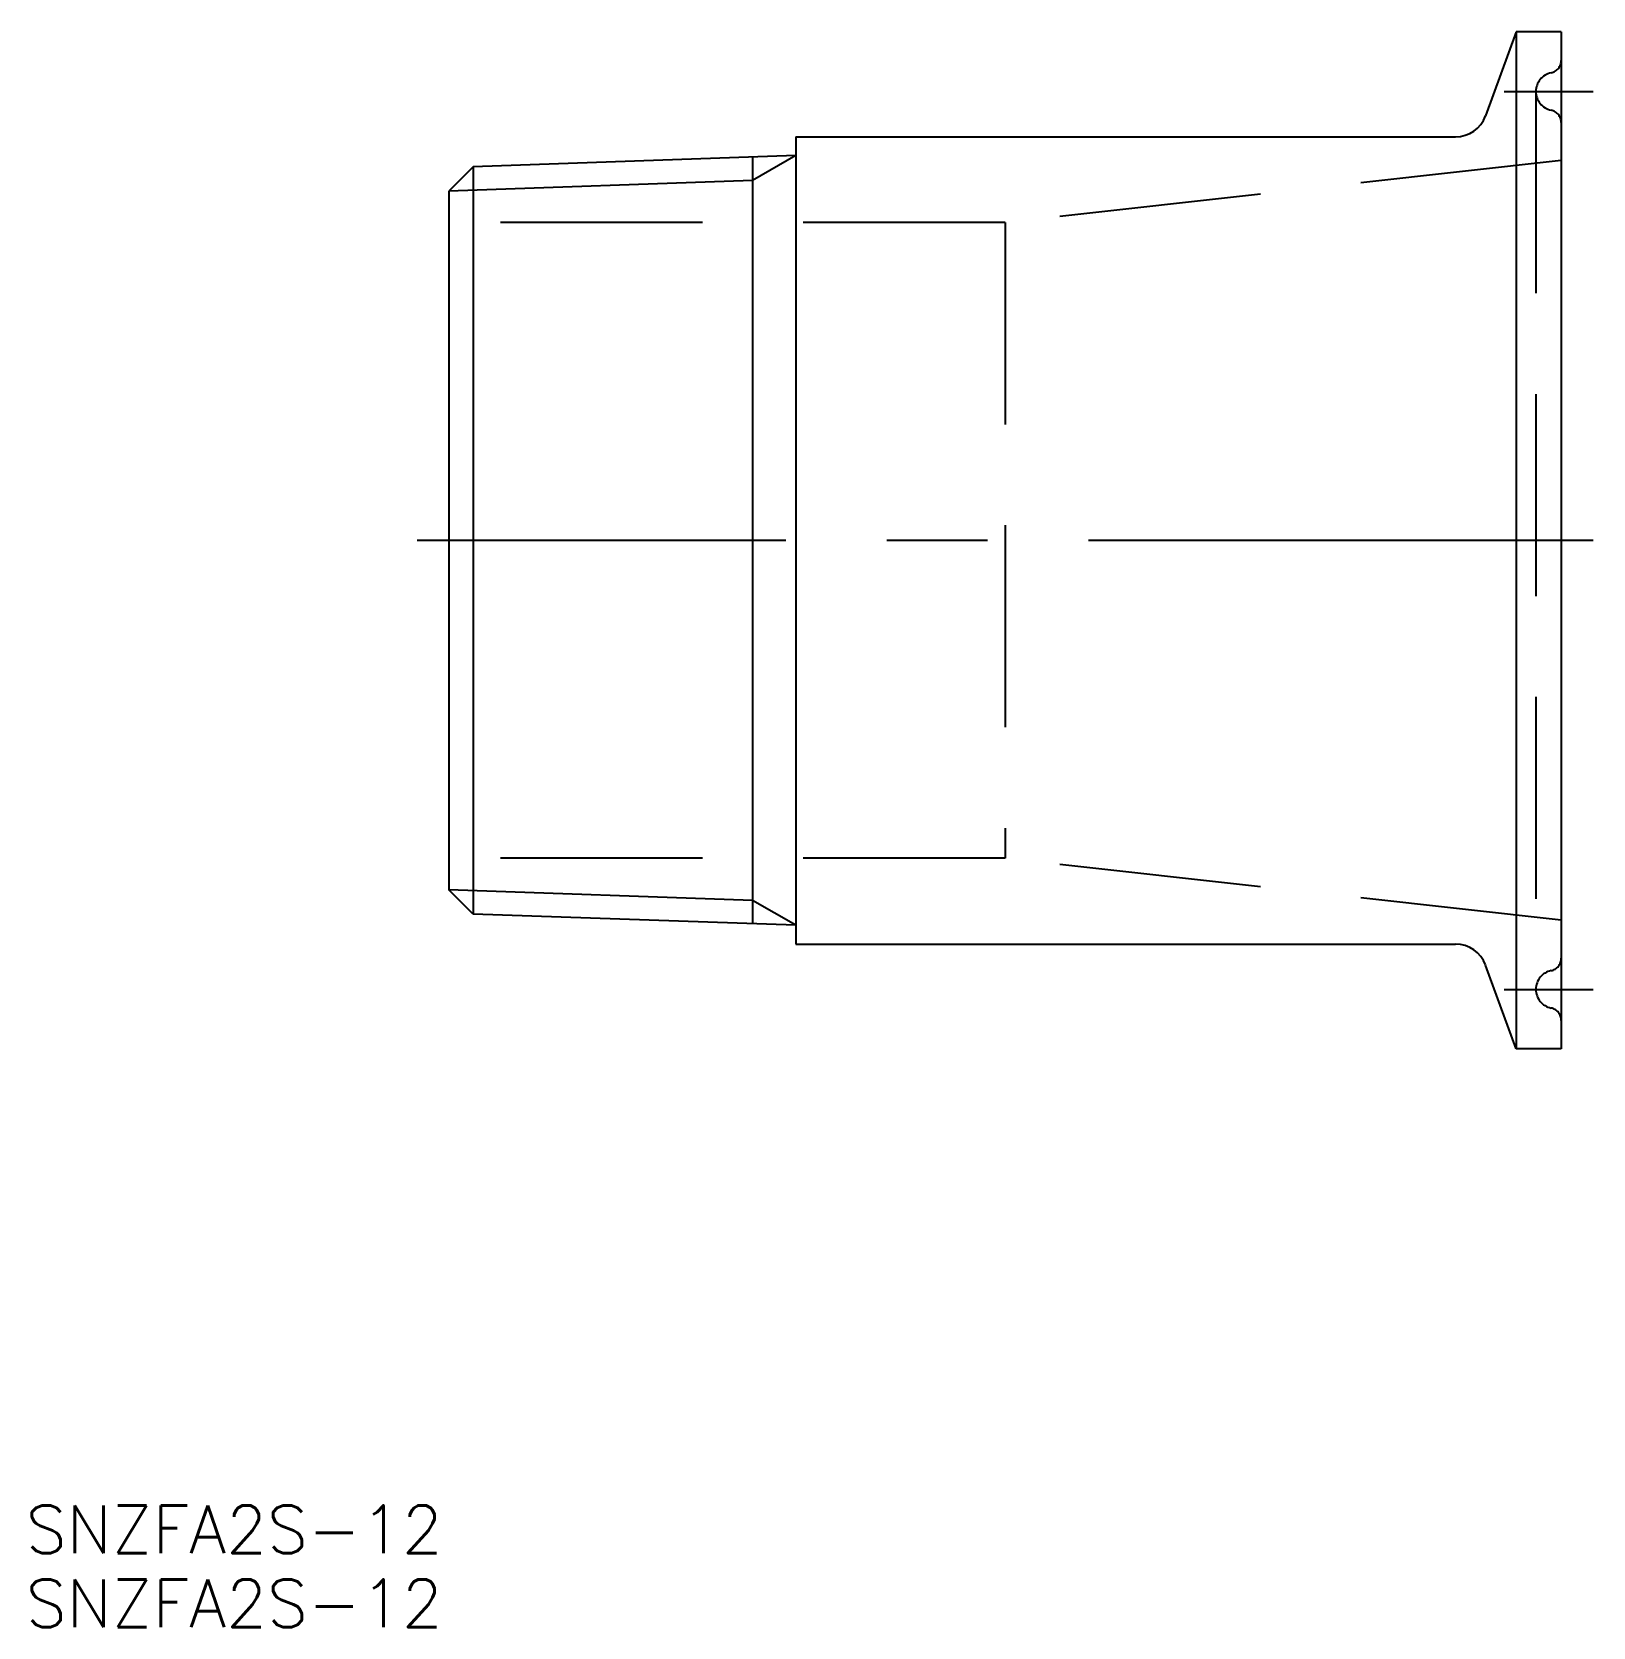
# Model space of a CAD drawing. Extents: x -26 to 72, y -68 to 32.
import ezdxf

# ---------------------------------------------------------------- set-up
doc = ezdxf.new("R2010")
doc.units = 0
doc.linetypes.add('CENTER', pattern=[50.8, 31.75, -6.35, 6.35, -6.35])
doc.linetypes.add('DASHED', pattern=[19.05, 12.7, -6.35])
doc.layers.get('0').update_dxf_attribs({"linetype": 'CONTINUOUS'})
doc.layers.add('CENTER', color=1, linetype='CENTER')
doc.styles.get("Standard").update_dxf_attribs({"font": 'txt.shx', "height": 3, "bigfont": 'bigfont.shx'})

msp = doc.modelspace()

# ---------------------------------------------------------------- linework, layer by layer
at = {"color": 7, "linetype": 'CONTINUOUS'}
for p, q in [((67.15, 32), (65.23, 26.72)), ((67.15, 32), (67.15, -32)), ((70, 32), (67.15, 32)), ((70, 32), (70, -32)), ((21.83, 25.4), (63.35, 25.4)), ((21.83, 25.4), (21.83, -25.4)), ((21.83, 24.22), (1.53, 23.51)), ((19.1, 24.12), (19.1, -24.12)), ((1.53, 23.51), (0, 21.98)), ((1.53, 23.51), (1.53, -23.51)), ((0, 21.98), (0, -21.98)), ((1.53, -23.51), (0, -21.98)), ((21.83, -24.22), (1.53, -23.51)), ((21.83, -25.4), (63.35, -25.4)), ((67.15, -32), (65.23, -26.72)), ((70, -32), (67.15, -32))]:
    msp.add_line(p, q, dxfattribs=at)
at = {"color": 3, "linetype": 'DASHED'}
for p, q in [((68.4, 28.25), (68.4, -28.25)), ((70, 23.9), (35, 20)), ((35, 20), (0, 20)), ((35, 20), (35, -20)), ((35, -20), (0, -20)), ((70, -23.9), (35, -20))]:
    msp.add_line(p, q, dxfattribs=at)
at = {"color": 3, "linetype": 'CONTINUOUS'}
for p, q in [((21.83, 24.22), (19.1, 22.65)), ((19.1, 22.65), (0, 21.98)), ((19.1, -22.65), (0, -21.98)), ((21.83, -24.22), (19.1, -22.65))]:
    msp.add_line(p, q, dxfattribs=at)
at = {"color": 3, "linetype": 'DASHED'}
for centre, radius, start, end in [((69.2, 30.21), 0.8, 281.537, 360), ((69.6, 28.25), 1.2, 101.537, 258.463), ((69.2, 26.29), 0.8, 0, 78.463), ((69.6, -28.25), 1.2, 101.537, 258.463), ((69.2, -26.29), 0.8, 281.537, 360), ((69.2, -30.21), 0.8, 0, 78.463)]:
    msp.add_arc(centre, radius, start, end, dxfattribs=at)
at = {"color": 7, "linetype": 'CONTINUOUS'}
for centre, start, end in [((63.35, 27.4), 270, 340), ((63.35, -27.4), 20, 90)]:
    msp.add_arc(centre, 2, start, end, dxfattribs=at)
at = {"layer": 'CENTER', "color": 1, "linetype": 'CENTER'}
for p, q in [((66.4, 28.25), (72, 28.25)), ((72, 0), (-2, 0)), ((66.4, -28.25), (72, -28.25))]:
    msp.add_line(p, q, dxfattribs=at)

# ---------------------------------------------------------------- texts
at = {"color": 7, "linetype": 'CONTINUOUS'}
for p in [(-26.62, -63.73), (-26.62, -68.38)]:
    msp.add_text('SNZFA2S-12', height=3, dxfattribs=at).set_placement(p)

doc.saveas('drawing.dxf')
